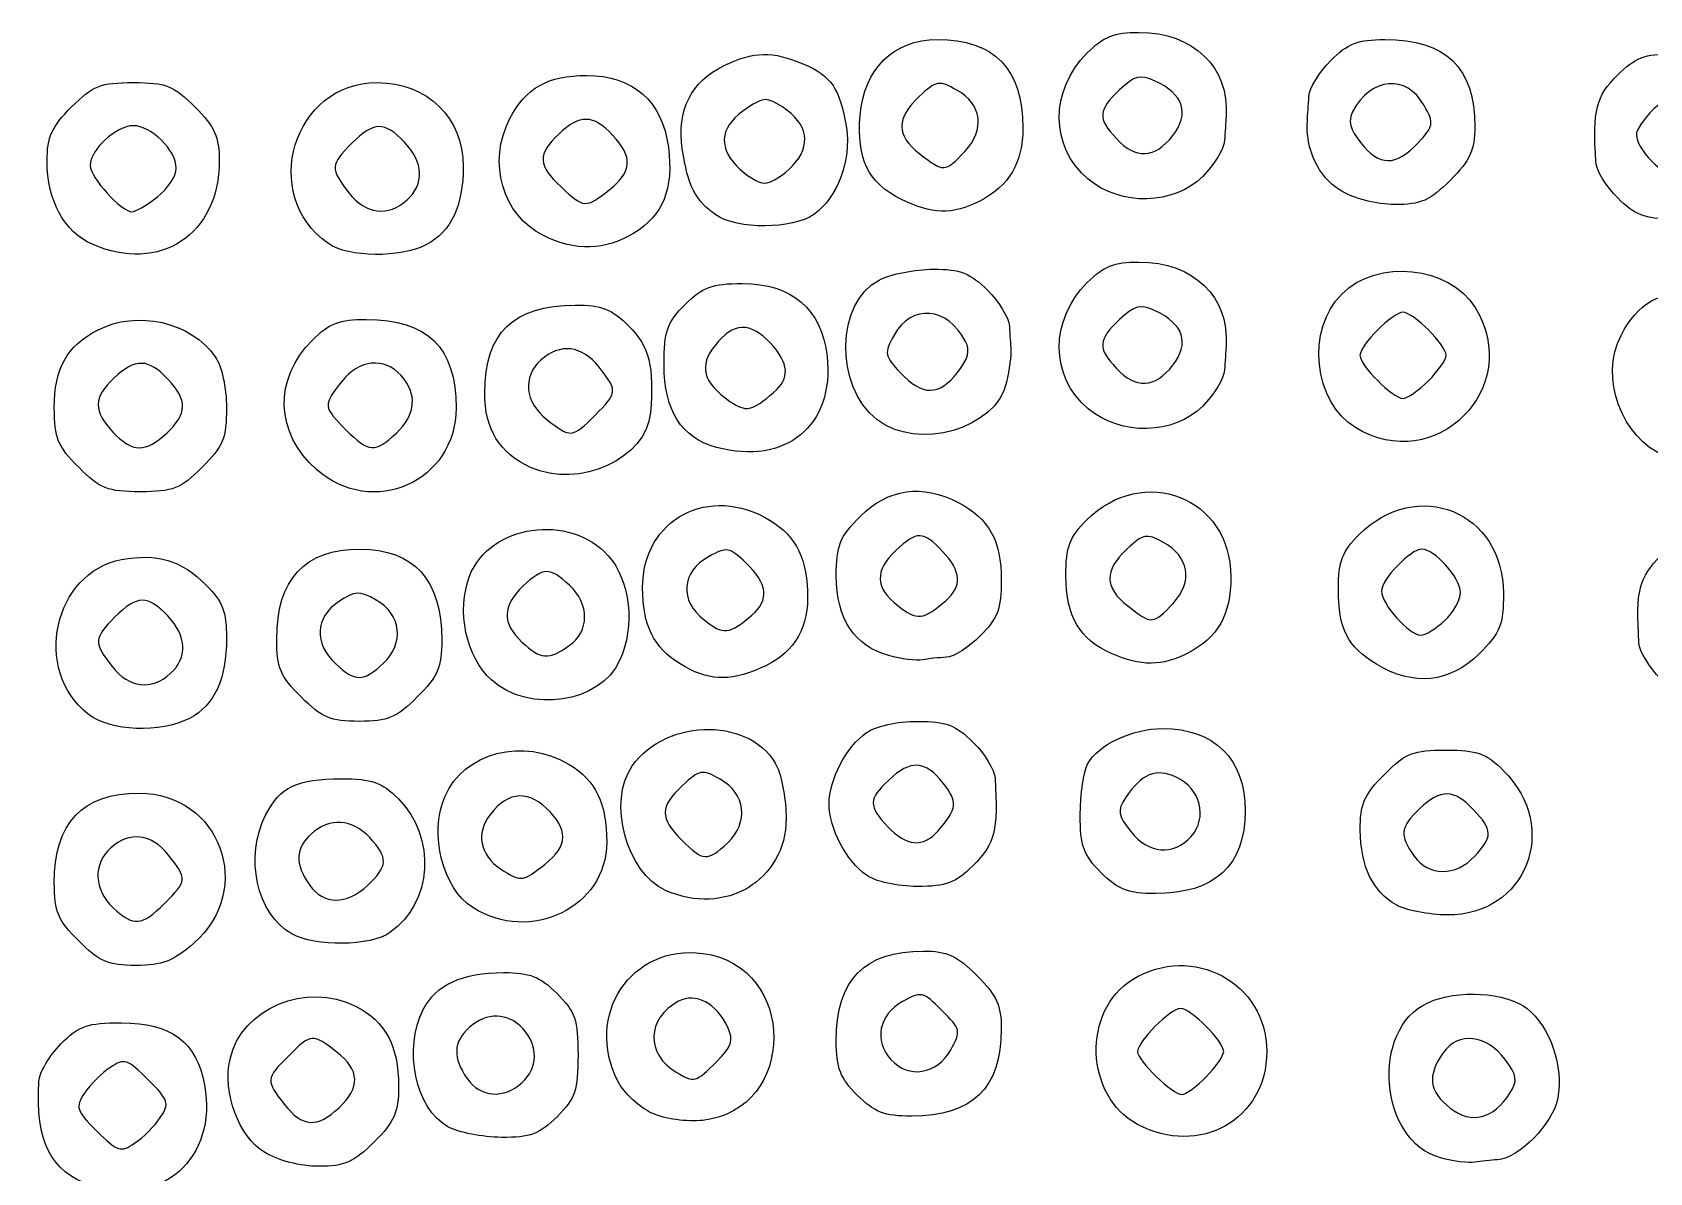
# Model space of a CAD drawing. Extents: x -1 to 2559, y 1 to 1442.
# Drawn here: x 2094.7 to 2395.3, y 226.8 to 438.7 of the extents above; entities that cross this region are included whole.
import ezdxf

# ---------------------------------------------------------------- set-up
doc = ezdxf.new("R2010")
doc.units = 0
doc.layers.get('0').update_dxf_attribs({"linetype": 'CONTINUOUS'})
doc.layers.add('IMAGE', color=7, linetype='CONTINUOUS')

# ---------------------------------------------------------------- blocks, each defined once
blk = doc.blocks.new('wave')
at = {"layer": 'IMAGE', "color": 7}
for points in [[(1403.77, -1190.47), (1403.77, -1190.47)], [(1333.12, -1196.06), (1333.12, -1196.06)], [(1365.11, -1193.41), (1365.11, -1193.41)], [(1388.04, -1198.54), (1388.04, -1198.54)], [(1215.05, -1201.85), (1215.05, -1201.85)], [(1299.05, -1200.52), (1299.05, -1200.52)], [(1353.25, -1202.28), (1353.25, -1202.28)], [(1434.86, -1200.61), (1434.86, -1200.61)], [(1486.46, -1202.05), (1486.46, -1202.05)], [(1261.46, -1202.41), (1261.46, -1202.41)], [(1318.87, -1205.21), (1318.87, -1205.21)], [(1202.98, -1210.66), (1202.98, -1210.66)], [(1246.85, -1210.53), (1246.85, -1210.53)], [(1286.83, -1209.05), (1286.83, -1209.05)], [(1403.77, -1233.14), (1403.77, -1233.14)], [(1329.56, -1238.21), (1329.56, -1238.21)], [(1451.29, -1236.01), (1451.29, -1236.01)], [(1388.04, -1241.2), (1388.04, -1241.2)], [(1296.38, -1242.43), (1296.38, -1242.43)], [(1348.78, -1243.21), (1348.78, -1243.21)], [(1216.81, -1245.72), (1216.81, -1245.72)], [(1259.48, -1245.72), (1259.48, -1245.72)], [(1437.7, -1244.71), (1437.7, -1244.71)], [(1318.98, -1248.39), (1318.98, -1248.39)], [(1200.43, -1252.08), (1200.43, -1252.08)], [(1244.65, -1252.51), (1244.65, -1252.51)], [(1284.4, -1252.1), (1284.4, -1252.1)], [(1361.56, -1276.87), (1361.56, -1276.87)], [(1403.83, -1277.36), (1403.83, -1277.36)], [(1325.56, -1279.54), (1325.56, -1279.54)], [(1454.31, -1280.56), (1454.31, -1280.56)], [(1312.2, -1288.61), (1312.2, -1288.61)], [(1350.98, -1287.06), (1350.98, -1287.06)], [(1441.65, -1288.68), (1441.65, -1288.68)], [(1217.46, -1290.41), (1217.46, -1290.41)], [(1277.12, -1291.57), (1277.12, -1291.57)], [(1241.76, -1294.75), (1241.76, -1294.75)], [(1202.17, -1297.93), (1202.17, -1297.93)], [(1360.15, -1319.62), (1360.15, -1319.62)], [(1407.18, -1320.67), (1407.18, -1320.67)], [(1287.05, -1325.85), (1287.05, -1325.85)], [(1346.85, -1327.87), (1346.85, -1327.87)], [(1390.46, -1327.39), (1390.46, -1327.39)], [(1309.51, -1330.68), (1309.51, -1330.68)], [(1216.38, -1333.1), (1216.38, -1333.1)], [(1273.66, -1333.86), (1273.66, -1333.86)], [(1445.38, -1333.42), (1445.38, -1333.42)], [(1200.43, -1340.08), (1200.43, -1340.08)], [(1240.04, -1338.76), (1240.04, -1338.76)], [(1362.51, -1360.31), (1362.51, -1360.31)], [(1318.97, -1362.51), (1318.97, -1362.51)], [(1282.79, -1366.41), (1282.79, -1366.41)], [(1409.96, -1365.34), (1409.96, -1365.34)], [(1345.13, -1368.72), (1345.13, -1368.72)], [(1466.43, -1368.34), (1466.43, -1368.34)], [(1215.6, -1372.89), (1215.6, -1372.89)], [(1248.81, -1371.05), (1248.81, -1371.05)], [(1269.04, -1374.59), (1269.04, -1374.59)], [(1397.21, -1374.15), (1397.21, -1374.15)], [(1234.96, -1379.34), (1234.96, -1379.34)], [(1453.51, -1380.36), (1453.51, -1380.36)]]:
    blk.add_lwpolyline(points, close=True, dxfattribs=at)
for points in [[(1449.3, -1191.88), (1449.3, -1191.88)], [(1363.77, -1234.47), (1363.77, -1234.47)], [(1291.6, -1285.21), (1291.6, -1285.21)], [(1257.06, -1288.49), (1257.06, -1288.49)], [(1392.4, -1286.7), (1392.4, -1286.7)], [(1321.06, -1321.83), (1321.06, -1321.83)], [(1459.84, -1324.36), (1459.84, -1324.36)], [(1254.14, -1329.72), (1254.14, -1329.72)], [(1306.98, -1372.07), (1306.98, -1372.07)]]:
    blk.add_lwpolyline(points, dxfattribs=at)
for points in [[(1387.86, -1175.11), (1390.9, -1172.07), (1392.88, -1171.28), (1397.46, -1171.29)], [(1397.46, -1171.29), (1407.64, -1171.3), (1414.33, -1177.76), (1413.68, -1186.95)], [(1320.37, -1177.46), (1326.01, -1174.79), (1329.31, -1174.72), (1335.17, -1177.17)], [(1345.67, -1186.7), (1346.39, -1178.03), (1351.9, -1172.62), (1359.98, -1172.62)], [(1359.98, -1172.62), (1370.61, -1172.62), (1375.9, -1178.07), (1375.9, -1189.05)], [(1388.04, -1198.54), (1380.94, -1192.56), (1380.86, -1182.12), (1387.86, -1175.11)], [(1433.13, -1176.51), (1436.31, -1173.33), (1438.15, -1172.62), (1443.19, -1172.62)], [(1443.19, -1172.62), (1454.54, -1172.62), (1459.9, -1177.81), (1459.9, -1188.81)], [(1312.61, -1192.95), (1311.54, -1185.79), (1314.26, -1180.36), (1320.37, -1177.46)], [(1335.17, -1177.17), (1340.29, -1179.31), (1341.95, -1181.79), (1343.1, -1188.99)], [(1429.06, -1183.18), (1429.16, -1181.66), (1430.98, -1178.66), (1433.13, -1176.51)], [(1486.46, -1179.18), (1489.65, -1176), (1491.49, -1175.28), (1496.53, -1175.28)], [(1199.1, -1185.15), (1203.09, -1181.16), (1204.46, -1180.62), (1210.56, -1180.62)], [(1210.56, -1180.62), (1216.67, -1180.62), (1218.04, -1181.16), (1222.03, -1185.15)], [(1246.85, -1210.53), (1233.96, -1201.5), (1240.27, -1180.62), (1255.9, -1180.62)], [(1255.9, -1180.62), (1265.21, -1180.62), (1271.9, -1187.12), (1271.9, -1196.18)], [(1280.56, -1187.3), (1283.49, -1181.62), (1287.66, -1179.28), (1294.84, -1179.28)], [(1294.84, -1179.28), (1303.46, -1179.28), (1308.93, -1184.08), (1310.02, -1192.62)], [(1363.64, -1182.03), (1360.27, -1180.14), (1359.82, -1180.22), (1356.64, -1183.22)], [(1400.47, -1180.33), (1397.69, -1179.07), (1396.71, -1179.31), (1393.88, -1181.96)], [(1403.77, -1190.47), (1406.97, -1186.4), (1405.79, -1182.75), (1400.47, -1180.33)], [(1450.49, -1184.88), (1447.2, -1179), (1440.65, -1179.57), (1437.19, -1186.03)], [(1482.4, -1195.39), (1481.81, -1185.61), (1482.4, -1183.24), (1486.46, -1179.18)], [(1331.22, -1185.15), (1328.38, -1183.29), (1327.77, -1183.31), (1324.71, -1185.31)], [(1356.64, -1183.22), (1352.29, -1187.29), (1352.32, -1190.38), (1356.74, -1193.85)], [(1365.11, -1193.41), (1368.94, -1189.33), (1368.34, -1184.66), (1363.64, -1182.03)], [(1393.88, -1181.96), (1389.85, -1185.75), (1389.76, -1187.25), (1393.28, -1191.03)], [(1428.78, -1187.62), (1428.84, -1186.7), (1428.97, -1184.7), (1429.06, -1183.18)], [(1503.15, -1186.25), (1499.71, -1181.33), (1493.89, -1182.77), (1490.12, -1189.46)], [(1194.56, -1195.22), (1194.56, -1190.7), (1195.4, -1188.85), (1199.1, -1185.15)], [(1222.03, -1185.15), (1225.73, -1188.85), (1226.56, -1190.7), (1226.56, -1195.22)], [(1286.83, -1209.05), (1279.17, -1205.28), (1276.34, -1195.46), (1280.56, -1187.3)], [(1299.66, -1190.37), (1296.05, -1186.52), (1293.59, -1186.48), (1289.65, -1190.18)], [(1324.71, -1185.31), (1319.77, -1188.55), (1319.07, -1192.23), (1322.67, -1196.06)], [(1333.12, -1196.06), (1336.69, -1192.27), (1336, -1188.28), (1331.22, -1185.15)], [(1353.25, -1202.28), (1347.11, -1199.2), (1344.99, -1194.84), (1345.67, -1186.7)], [(1413.68, -1186.95), (1413.62, -1187.87), (1413.49, -1189.86), (1413.4, -1191.39)], [(1437.19, -1186.03), (1436.3, -1187.69), (1436.72, -1189.3), (1438.69, -1191.81)], [(1449.3, -1191.88), (1452.29, -1188.69), (1452.37, -1188.24), (1450.49, -1184.88)], [(1210.56, -1188.62), (1207.4, -1188.62), (1202.56, -1193.09), (1202.56, -1196.01)], [(1218.56, -1196.52), (1218.56, -1193.17), (1213.96, -1188.62), (1210.56, -1188.62)], [(1261, -1191.7), (1257.31, -1187.78), (1255.24, -1187.81), (1251.17, -1191.89)], [(1289.65, -1190.18), (1285.66, -1193.92), (1285.76, -1196), (1290.09, -1200.01)], [(1343.1, -1188.99), (1344.06, -1195.07), (1341.45, -1202.04), (1337.07, -1205.11)], [(1375.9, -1189.05), (1375.9, -1195.53), (1373.39, -1199.78), (1367.88, -1202.62)], [(1434.86, -1200.61), (1430.81, -1198.14), (1428.4, -1192.98), (1428.78, -1187.62)], [(1459.9, -1188.81), (1459.9, -1193.18), (1459.03, -1195.08), (1455.36, -1198.75)], [(1490.12, -1189.46), (1488.85, -1191.7), (1494.33, -1197.95), (1497.55, -1197.95)], [(1251.17, -1191.89), (1247.19, -1195.87), (1247.15, -1196.64), (1250.66, -1201.1)], [(1261.46, -1202.41), (1264.71, -1199.47), (1264.54, -1195.47), (1261, -1191.7)], [(1299.05, -1200.52), (1303.32, -1197.16), (1303.49, -1194.44), (1299.66, -1190.37)], [(1310.02, -1192.62), (1311.02, -1200.36), (1309.04, -1205.29), (1303.6, -1208.61)], [(1318.87, -1205.21), (1315.03, -1202.53), (1313.63, -1199.78), (1312.61, -1192.95)], [(1393.28, -1191.03), (1396.89, -1194.9), (1400.43, -1194.72), (1403.77, -1190.47)], [(1413.4, -1191.39), (1413.3, -1192.91), (1411.48, -1195.91), (1409.33, -1198.05)], [(1438.69, -1191.81), (1442.14, -1196.19), (1445.23, -1196.21), (1449.3, -1191.88)], [(1202.98, -1210.66), (1197.76, -1208.39), (1194.56, -1202.53), (1194.56, -1195.22)], [(1202.56, -1196.01), (1202.56, -1198.23), (1208.32, -1204.62), (1210.32, -1204.62)], [(1226.56, -1195.22), (1226.56, -1208.86), (1215.5, -1216.11), (1202.98, -1210.66)], [(1271.9, -1196.18), (1271.9, -1203.51), (1269.61, -1208.35), (1265.04, -1210.72)], [(1322.67, -1196.06), (1324.33, -1197.83), (1326.69, -1199.28), (1327.9, -1199.28)], [(1327.9, -1199.28), (1329.11, -1199.28), (1331.46, -1197.83), (1333.12, -1196.06)], [(1356.74, -1193.85), (1361.15, -1197.32), (1361.45, -1197.31), (1365.11, -1193.41)], [(1486.46, -1202.05), (1484.32, -1199.91), (1482.49, -1196.91), (1482.4, -1195.39)], [(1215.05, -1201.85), (1216.98, -1200.33), (1218.56, -1197.93), (1218.56, -1196.52)], [(1409.33, -1198.05), (1403.98, -1203.4), (1394.1, -1203.63), (1388.04, -1198.54)], [(1455.36, -1198.75), (1451.59, -1202.52), (1449.85, -1203.28), (1445.03, -1203.28)], [(1210.32, -1204.62), (1210.99, -1204.62), (1213.12, -1203.37), (1215.05, -1201.85)], [(1250.66, -1201.1), (1253.82, -1205.12), (1257.92, -1205.61), (1261.46, -1202.41)], [(1290.09, -1200.01), (1294.37, -1203.98), (1294.63, -1203.99), (1299.05, -1200.52)], [(1367.88, -1202.62), (1362.85, -1205.23), (1358.94, -1205.14), (1353.25, -1202.28)], [(1445.03, -1203.28), (1441.59, -1203.28), (1437.45, -1202.19), (1434.86, -1200.61)], [(1496.53, -1205.95), (1491.49, -1205.95), (1489.65, -1205.24), (1486.46, -1202.05)], [(1337.07, -1205.11), (1333.12, -1207.88), (1322.76, -1207.94), (1318.87, -1205.21)], [(1265.04, -1210.72), (1260.17, -1213.23), (1250.56, -1213.13), (1246.85, -1210.53)], [(1303.6, -1208.61), (1298.33, -1211.82), (1292.75, -1211.97), (1286.83, -1209.05)], [(1387.86, -1217.78), (1390.9, -1214.74), (1392.88, -1213.95), (1397.46, -1213.95)], [(1397.46, -1213.95), (1407.64, -1213.96), (1414.33, -1220.42), (1413.68, -1229.62)], [(1435.17, -1219.89), (1441.8, -1213.26), (1455.24, -1214.63), (1459.99, -1222.42)], [(1348.78, -1243.21), (1340.84, -1236.97), (1341.11, -1221.48), (1349.21, -1217.29)], [(1349.21, -1217.29), (1351.35, -1216.19), (1355.87, -1215.28), (1359.27, -1215.28)], [(1359.27, -1215.28), (1364.31, -1215.28), (1366.15, -1216), (1369.33, -1219.18)], [(1313.13, -1221.85), (1316.41, -1218.57), (1318.09, -1217.95), (1323.77, -1217.95)], [(1323.77, -1217.95), (1332.98, -1217.95), (1338.52, -1222.7), (1339.51, -1231.44)], [(1369.33, -1219.18), (1371.48, -1221.32), (1373.3, -1224.32), (1373.4, -1225.85)], [(1388.04, -1241.2), (1380.94, -1235.22), (1380.86, -1224.78), (1387.86, -1217.78)], [(1437.7, -1244.71), (1429.91, -1239.96), (1428.54, -1226.52), (1435.17, -1219.89)], [(1487.08, -1227.58), (1490.18, -1221.58), (1494.22, -1219.28), (1501.66, -1219.28)], [(1203.91, -1226.61), (1211.29, -1222.79), (1221.24, -1225.05), (1225.82, -1231.57)], [(1275.9, -1238.25), (1275.9, -1227.09), (1281.2, -1221.95), (1292.73, -1221.95)], [(1292.73, -1221.95), (1297.63, -1221.95), (1299.51, -1222.69), (1302.67, -1225.85)], [(1309.23, -1233), (1309.23, -1226.76), (1309.77, -1225.2), (1313.13, -1221.85)], [(1365.27, -1228.7), (1361.81, -1222.23), (1355.26, -1221.67), (1351.97, -1227.54)], [(1400.47, -1223), (1397.69, -1221.73), (1396.71, -1221.98), (1393.88, -1224.63)], [(1403.77, -1233.14), (1406.97, -1229.07), (1405.79, -1225.42), (1400.47, -1223)], [(1459.99, -1222.42), (1469.07, -1237.3), (1452.58, -1253.79), (1437.7, -1244.71)], [(1446.56, -1223.28), (1444.68, -1223.28), (1438.56, -1229.39), (1438.56, -1231.28)], [(1454.56, -1231.28), (1454.56, -1229.39), (1448.45, -1223.28), (1446.56, -1223.28)], [(1243.86, -1228.45), (1246.98, -1225.33), (1248.84, -1224.62), (1253.86, -1224.62)], [(1253.86, -1224.62), (1265.3, -1224.62), (1270.56, -1229.8), (1270.56, -1241.05)], [(1302.67, -1225.85), (1306.47, -1229.65), (1307.42, -1233.45), (1306.69, -1241.95)], [(1329, -1229.04), (1325.22, -1225.01), (1322.07, -1225.13), (1318.69, -1229.43)], [(1373.4, -1225.85), (1373.49, -1227.37), (1373.62, -1229.37), (1373.68, -1230.28)], [(1393.88, -1224.63), (1389.85, -1228.41), (1389.76, -1229.91), (1393.28, -1233.7)], [(1195.9, -1241.05), (1195.9, -1233.7), (1198.19, -1229.57), (1203.91, -1226.61)], [(1244.65, -1252.51), (1236.93, -1245.74), (1236.6, -1235.7), (1243.86, -1228.45)], [(1297.13, -1233.46), (1293.97, -1229.45), (1289.88, -1228.95), (1286.33, -1232.16)], [(1329.56, -1238.21), (1332.68, -1235.53), (1332.5, -1232.77), (1329, -1229.04)], [(1351.97, -1227.54), (1350.09, -1230.91), (1350.17, -1231.35), (1353.16, -1234.54)], [(1363.77, -1234.47), (1365.74, -1231.97), (1366.16, -1230.36), (1365.27, -1228.7)], [(1495.23, -1250.01), (1487.16, -1246.67), (1483.05, -1235.37), (1487.08, -1227.58)], [(1217, -1235.7), (1213.38, -1231.85), (1210.93, -1231.81), (1206.98, -1235.51)], [(1225.82, -1231.57), (1227.01, -1233.28), (1227.9, -1237.31), (1227.9, -1241.05)], [(1260.36, -1235.05), (1257.21, -1231.58), (1252.55, -1232.03), (1249.33, -1236.13)], [(1286.33, -1232.16), (1282.86, -1235.3), (1283.31, -1239.96), (1287.41, -1243.19)], [(1318.69, -1229.43), (1315.63, -1233.31), (1316.43, -1236.3), (1321.46, -1239.83)], [(1339.51, -1231.44), (1340.96, -1244.29), (1331.82, -1251.84), (1318.98, -1248.39)], [(1373.68, -1230.28), (1373.75, -1231.2), (1373.39, -1233.9), (1372.88, -1236.28)], [(1413.68, -1229.62), (1413.62, -1230.53), (1413.49, -1232.53), (1413.4, -1234.05)], [(1438.56, -1231.28), (1438.56, -1233.17), (1444.68, -1239.28), (1446.56, -1239.28)], [(1451.29, -1236.01), (1453.09, -1234.21), (1454.56, -1232.08), (1454.56, -1231.28)], [(1259.48, -1245.72), (1263.11, -1242.3), (1263.43, -1238.45), (1260.36, -1235.05)], [(1296.38, -1242.43), (1300.61, -1238.2), (1300.64, -1237.92), (1297.13, -1233.46)], [(1318.98, -1248.39), (1312.43, -1246.63), (1309.23, -1241.58), (1309.23, -1233)], [(1353.16, -1234.54), (1357.23, -1238.88), (1360.32, -1238.86), (1363.77, -1234.47)], [(1393.28, -1233.7), (1396.89, -1237.57), (1400.43, -1237.38), (1403.77, -1233.14)], [(1413.4, -1234.05), (1413.3, -1235.57), (1411.48, -1238.57), (1409.33, -1240.72)], [(1206.98, -1235.51), (1203.14, -1239.13), (1203.09, -1241.59), (1206.8, -1245.53)], [(1216.81, -1245.72), (1220.66, -1242.1), (1220.7, -1239.65), (1217, -1235.7)], [(1249.33, -1236.13), (1245.82, -1240.58), (1245.85, -1240.87), (1250.08, -1245.1)], [(1284.4, -1252.1), (1278.63, -1249.5), (1275.9, -1245.04), (1275.9, -1238.25)], [(1321.46, -1239.83), (1324.41, -1241.89), (1325.53, -1241.67), (1329.56, -1238.21)], [(1372.88, -1236.28), (1371.05, -1244.94), (1356.34, -1249.16), (1348.78, -1243.21)], [(1446.56, -1239.28), (1447.36, -1239.28), (1449.49, -1237.81), (1451.29, -1236.01)], [(1200.43, -1252.08), (1196.51, -1248.17), (1195.9, -1246.66), (1195.9, -1241.05)], [(1227.9, -1241.05), (1227.9, -1246.66), (1227.28, -1248.17), (1223.36, -1252.08)], [(1270.56, -1241.05), (1270.56, -1254.77), (1255.04, -1261.64), (1244.65, -1252.51)], [(1409.33, -1240.72), (1403.98, -1246.07), (1394.1, -1246.29), (1388.04, -1241.2)], [(1306.69, -1241.95), (1305.97, -1250.46), (1293.42, -1256.18), (1284.4, -1252.1)], [(1287.41, -1243.19), (1291.86, -1246.69), (1292.15, -1246.67), (1296.38, -1242.43)], [(1206.8, -1245.53), (1210.41, -1249.38), (1212.87, -1249.42), (1216.81, -1245.72)], [(1250.08, -1245.1), (1254.34, -1249.37), (1255.51, -1249.44), (1259.48, -1245.72)], [(1211.9, -1256.62), (1205.79, -1256.62), (1204.42, -1256.08), (1200.43, -1252.08)], [(1223.36, -1252.08), (1219.37, -1256.08), (1218, -1256.62), (1211.9, -1256.62)], [(1387.73, -1261.91), (1398.32, -1251.32), (1414.56, -1257.68), (1414.56, -1272.42)], [(1305.23, -1274.46), (1305.23, -1261.65), (1317.67, -1255.09), (1328.93, -1261.95)], [(1345.76, -1261.15), (1350.9, -1256.02), (1357.17, -1255.14), (1363.88, -1258.61)], [(1438.39, -1264.58), (1449.17, -1253.8), (1465.23, -1260.35), (1465.23, -1275.52)], [(1363.88, -1258.61), (1369.59, -1261.56), (1371.9, -1265.7), (1371.9, -1273.02)], [(1273.08, -1272.28), (1276.79, -1262.69), (1291.7, -1260.5), (1298.85, -1268.51)], [(1328.93, -1261.95), (1333.86, -1264.96), (1335.9, -1269.18), (1335.9, -1276.41)], [(1341.23, -1272.3), (1341.23, -1266.55), (1341.83, -1265.09), (1345.76, -1261.15)], [(1383.9, -1272.22), (1383.9, -1266.87), (1384.56, -1265.08), (1387.73, -1261.91)], [(1361, -1267.7), (1357.41, -1263.88), (1356.21, -1263.86), (1352.32, -1267.51)], [(1401.93, -1265.97), (1398.88, -1264.34), (1398.23, -1264.46), (1395.23, -1267.29)], [(1434.56, -1274.6), (1434.56, -1269.56), (1435.28, -1267.7), (1438.39, -1264.58)], [(1208.41, -1269.22), (1214.95, -1268), (1219.52, -1269.37), (1224.07, -1273.91)], [(1237.23, -1284.02), (1237.23, -1272.91), (1242.43, -1267.28), (1252.69, -1267.28)], [(1252.69, -1267.28), (1262.74, -1267.28), (1267.9, -1273), (1267.9, -1284.15)], [(1324.49, -1269.88), (1321.3, -1266.89), (1320.86, -1266.81), (1317.49, -1268.69)], [(1352.32, -1267.51), (1348.29, -1271.3), (1348.41, -1274.45), (1352.72, -1277.83)], [(1361.56, -1276.87), (1364.68, -1274.2), (1364.5, -1271.43), (1361, -1267.7)], [(1395.23, -1267.29), (1390.96, -1271.3), (1391.01, -1274.39), (1395.41, -1277.85)], [(1403.83, -1277.36), (1407.6, -1273.35), (1406.8, -1268.57), (1401.93, -1265.97)], [(1450.06, -1267.28), (1447.94, -1267.28), (1442.56, -1272.89), (1442.56, -1275.1)], [(1457.23, -1275.28), (1457.23, -1272.64), (1452.43, -1267.28), (1450.06, -1267.28)], [(1202.17, -1297.93), (1191.81, -1289.78), (1195.76, -1271.6), (1208.41, -1269.22)], [(1291.64, -1274), (1287.96, -1270.57), (1286.8, -1270.59), (1282.98, -1274.18)], [(1298.85, -1268.51), (1302.98, -1273.13), (1303.9, -1281.56), (1300.97, -1287.99)], [(1317.49, -1268.69), (1312.43, -1271.52), (1312.05, -1276.83), (1316.65, -1280.44)], [(1325.56, -1279.54), (1328.82, -1276.74), (1328.47, -1273.62), (1324.49, -1269.88)], [(1490.4, -1284.72), (1489.81, -1274.94), (1490.4, -1272.57), (1494.46, -1268.51)], [(1224.07, -1273.91), (1227.16, -1277), (1227.9, -1278.91), (1227.9, -1283.78)], [(1277.12, -1291.57), (1272.42, -1287.38), (1270.61, -1278.69), (1273.08, -1272.28)], [(1282.98, -1274.18), (1279.12, -1277.81), (1279.06, -1281.07), (1282.81, -1284.56)], [(1291.6, -1285.21), (1295.39, -1282.55), (1295.41, -1277.51), (1291.64, -1274)], [(1312.2, -1288.61), (1307.32, -1285.64), (1305.23, -1281.39), (1305.23, -1274.46)], [(1350.98, -1287.06), (1344.63, -1285.35), (1341.23, -1280.21), (1341.23, -1272.3)], [(1371.9, -1273.02), (1371.9, -1278.39), (1371.24, -1280.15), (1368, -1283.39)], [(1392.4, -1286.7), (1386.45, -1284.11), (1383.9, -1279.77), (1383.9, -1272.22)], [(1414.56, -1272.42), (1414.56, -1279.52), (1412.2, -1283.7), (1406.55, -1286.62)], [(1217, -1279.7), (1213.31, -1275.78), (1211.24, -1275.81), (1207.17, -1279.89)], [(1248.72, -1277.06), (1244.39, -1279.89), (1244.15, -1284.84), (1248.15, -1288.56)], [(1255.72, -1276.74), (1252.57, -1274.98), (1251.84, -1275.01), (1248.72, -1277.06)], [(1257.06, -1288.49), (1261.02, -1284.8), (1260.4, -1279.35), (1255.72, -1276.74)], [(1335.9, -1276.41), (1335.9, -1282.56), (1332.89, -1287), (1327.1, -1289.42)], [(1352.72, -1277.83), (1356.25, -1280.61), (1357.35, -1280.49), (1361.56, -1276.87)], [(1395.41, -1277.85), (1399.83, -1281.33), (1400.11, -1281.31), (1403.83, -1277.36)], [(1441.65, -1288.68), (1436.14, -1285.32), (1434.56, -1282.19), (1434.56, -1274.6)], [(1442.56, -1275.1), (1442.56, -1277.5), (1447.73, -1283.28), (1449.88, -1283.28)], [(1454.31, -1280.56), (1455.92, -1279.07), (1457.23, -1276.69), (1457.23, -1275.28)], [(1465.23, -1275.52), (1465.23, -1281.36), (1464.65, -1282.8), (1460.7, -1286.75)], [(1207.17, -1279.89), (1203.19, -1283.87), (1203.15, -1284.64), (1206.66, -1289.1)], [(1217.46, -1290.41), (1220.71, -1287.47), (1220.54, -1283.47), (1217, -1279.7)], [(1316.65, -1280.44), (1320.25, -1283.28), (1321.34, -1283.17), (1325.56, -1279.54)], [(1368, -1283.39), (1365.86, -1285.53), (1363.01, -1287.33), (1361.67, -1287.38)], [(1449.88, -1283.28), (1450.71, -1283.28), (1452.71, -1282.06), (1454.31, -1280.56)], [(1227.9, -1283.78), (1227.9, -1291.49), (1225.68, -1296.31), (1221.04, -1298.72)], [(1241.76, -1294.75), (1237.91, -1290.89), (1237.23, -1289.29), (1237.23, -1284.02)], [(1267.9, -1284.15), (1267.9, -1289.27), (1267.19, -1290.92), (1263.36, -1294.75)], [(1282.81, -1284.56), (1286.32, -1287.83), (1287.71, -1287.93), (1291.6, -1285.21)], [(1494.46, -1291.39), (1492.32, -1289.24), (1490.49, -1286.24), (1490.4, -1284.72)], [(1206.66, -1289.1), (1209.82, -1293.12), (1213.92, -1293.61), (1217.46, -1290.41)], [(1248.15, -1288.56), (1251.82, -1291.99), (1253.32, -1291.97), (1257.06, -1288.49)], [(1300.97, -1287.99), (1297.36, -1295.9), (1284.18, -1297.88), (1277.12, -1291.57)], [(1327.1, -1289.42), (1321.04, -1291.96), (1317.35, -1291.75), (1312.2, -1288.61)], [(1357.23, -1287.84), (1356.13, -1288.04), (1353.32, -1287.69), (1350.98, -1287.06)], [(1361.67, -1287.38), (1360.33, -1287.44), (1358.33, -1287.65), (1357.23, -1287.84)], [(1406.55, -1286.62), (1401.84, -1289.06), (1397.87, -1289.08), (1392.4, -1286.7)], [(1460.7, -1286.75), (1455.31, -1292.13), (1448.45, -1292.83), (1441.65, -1288.68)], [(1252.56, -1299.28), (1247.21, -1299.28), (1245.63, -1298.62), (1241.76, -1294.75)], [(1263.36, -1294.75), (1259.49, -1298.62), (1257.91, -1299.28), (1252.56, -1299.28)], [(1221.04, -1298.72), (1215.59, -1301.53), (1206.26, -1301.14), (1202.17, -1297.93)], [(1303.31, -1307.57), (1309.77, -1298.35), (1326.04, -1298.56), (1330.3, -1307.91)], [(1339.9, -1314.62), (1339.9, -1310.1), (1343.11, -1303.99), (1346.85, -1301.36)], [(1346.85, -1301.36), (1348.55, -1300.17), (1352.59, -1299.28), (1356.3, -1299.28)], [(1356.3, -1299.28), (1361.67, -1299.28), (1363.43, -1299.94), (1366.67, -1303.18)], [(1387.94, -1307.21), (1389.86, -1303.62), (1396.22, -1300.62), (1401.9, -1300.62)], [(1401.9, -1300.62), (1411.53, -1300.62), (1417.23, -1306.31), (1417.23, -1315.95)], [(1268.46, -1313.32), (1271.92, -1305.05), (1283.13, -1302.13), (1291.6, -1307.29)], [(1366.67, -1303.18), (1368.81, -1305.32), (1370.64, -1308.32), (1370.73, -1309.85)], [(1291.6, -1307.29), (1296.53, -1310.3), (1298.56, -1314.51), (1298.56, -1321.74)], [(1361.11, -1310.77), (1357.77, -1306.52), (1355.05, -1306.36), (1350.98, -1310.18)], [(1386.56, -1316.63), (1386.56, -1312.86), (1387.18, -1308.62), (1387.94, -1307.21)], [(1443.1, -1309.15), (1447.08, -1305.16), (1448.46, -1304.62), (1454.53, -1304.62)], [(1454.53, -1304.62), (1460.36, -1304.62), (1462.03, -1305.21), (1465.26, -1308.45)], [(1235.24, -1316.59), (1237.92, -1311.42), (1241.01, -1309.95), (1249.24, -1309.95)], [(1249.24, -1309.95), (1254.98, -1309.95), (1256.71, -1310.56), (1259.84, -1313.68)], [(1309.51, -1330.68), (1302.19, -1327.38), (1298.66, -1314.21), (1303.31, -1307.57)], [(1319.64, -1310.02), (1316.27, -1308.14), (1315.82, -1308.22), (1312.64, -1311.22)], [(1321.06, -1321.83), (1325.05, -1318.1), (1324.4, -1312.69), (1319.64, -1310.02)], [(1330.3, -1307.91), (1331.18, -1309.83), (1331.9, -1314.07), (1331.9, -1317.32)], [(1350.98, -1310.18), (1347.16, -1313.77), (1347.14, -1314.97), (1350.8, -1318.86)], [(1370.73, -1309.85), (1371.32, -1319.62), (1370.73, -1321.99), (1366.67, -1326.05)], [(1404.42, -1309.64), (1400.63, -1307.91), (1397.96, -1309), (1394.99, -1313.48)], [(1407.18, -1320.67), (1410.31, -1317.22), (1408.93, -1311.69), (1404.42, -1309.64)], [(1438.61, -1319.48), (1438.57, -1314.63), (1439.3, -1312.94), (1443.1, -1309.15)], [(1465.26, -1308.45), (1475.86, -1319.04), (1469.48, -1335.35), (1454.79, -1335.24)], [(1195.9, -1329.35), (1195.9, -1318.14), (1201.1, -1312.61), (1211.63, -1312.62)], [(1211.63, -1312.62), (1226.75, -1312.64), (1233.26, -1330.46), (1221.81, -1340.51)], [(1273.66, -1333.86), (1268.07, -1330.28), (1265.55, -1320.29), (1268.46, -1313.32)], [(1287.34, -1315.39), (1283.55, -1311.82), (1279.56, -1312.52), (1276.43, -1317.29)], [(1312.64, -1311.22), (1308.39, -1315.21), (1308.36, -1317.2), (1312.5, -1321.34)], [(1360.15, -1319.62), (1363.77, -1315.4), (1363.89, -1314.3), (1361.11, -1310.77)], [(1394.99, -1313.48), (1393.41, -1315.85), (1393.54, -1316.65), (1395.97, -1319.74)], [(1459.66, -1315.7), (1456.05, -1311.85), (1453.59, -1311.81), (1449.65, -1315.51)], [(1259.84, -1313.68), (1266.95, -1320.8), (1266.18, -1333), (1258.27, -1338.53)], [(1287.05, -1325.85), (1291.42, -1322.42), (1291.51, -1319.3), (1287.34, -1315.39)], [(1346.85, -1327.87), (1343.11, -1325.25), (1339.9, -1319.13), (1339.9, -1314.62)], [(1417.23, -1315.95), (1417.23, -1326.06), (1411.55, -1331.28), (1400.53, -1331.28)], [(1449.65, -1315.51), (1446.01, -1318.93), (1445.85, -1320.34), (1448.64, -1324.32)], [(1459.84, -1324.36), (1463.28, -1320.68), (1463.25, -1319.52), (1459.66, -1315.7)], [(1240.04, -1338.76), (1233.5, -1335.13), (1231.18, -1324.44), (1235.24, -1316.59)], [(1254.51, -1320.87), (1251.28, -1317.39), (1247.03, -1317.12), (1243.67, -1320.16)], [(1276.43, -1317.29), (1274.14, -1320.8), (1275.39, -1324.74), (1279.58, -1327.18)], [(1331.9, -1317.32), (1331.9, -1328.84), (1320.51, -1335.63), (1309.51, -1330.68)], [(1350.8, -1318.86), (1354.25, -1322.54), (1357.42, -1322.8), (1360.15, -1319.62)], [(1390.46, -1327.39), (1387.16, -1324.09), (1386.56, -1322.43), (1386.56, -1316.63)], [(1445.38, -1333.42), (1440.94, -1330.96), (1438.67, -1326.28), (1438.61, -1319.48)], [(1217.13, -1324.13), (1213.97, -1320.11), (1209.88, -1319.62), (1206.33, -1322.82)], [(1243.67, -1320.16), (1240.68, -1322.86), (1240.57, -1325.75), (1243.31, -1329.65)], [(1254.14, -1329.72), (1257.93, -1326.16), (1258, -1324.61), (1254.51, -1320.87)], [(1298.56, -1321.74), (1298.56, -1333.8), (1284.36, -1340.71), (1273.66, -1333.86)], [(1312.5, -1321.34), (1316.49, -1325.33), (1317.25, -1325.37), (1321.06, -1321.83)], [(1395.97, -1319.74), (1399.27, -1323.94), (1403.88, -1324.32), (1407.18, -1320.67)], [(1206.33, -1322.82), (1203.05, -1325.79), (1203.26, -1330.58), (1206.81, -1333.9)], [(1216.38, -1333.1), (1220.61, -1328.87), (1220.64, -1328.58), (1217.13, -1324.13)], [(1448.64, -1324.32), (1451.29, -1328.11), (1456.34, -1328.13), (1459.84, -1324.36)], [(1279.58, -1327.18), (1282.76, -1329.04), (1283.06, -1328.99), (1287.05, -1325.85)], [(1356.3, -1329.95), (1352.59, -1329.95), (1348.55, -1329.06), (1346.85, -1327.87)], [(1366.67, -1326.05), (1363.43, -1329.29), (1361.67, -1329.95), (1356.3, -1329.95)], [(1400.53, -1331.28), (1395.49, -1331.28), (1393.65, -1330.57), (1390.46, -1327.39)], [(1200.43, -1340.08), (1196.57, -1336.23), (1195.9, -1334.62), (1195.9, -1329.35)], [(1243.31, -1329.65), (1245.94, -1333.41), (1250.19, -1333.44), (1254.14, -1329.72)], [(1206.81, -1333.9), (1210.63, -1337.46), (1212.15, -1337.33), (1216.38, -1333.1)], [(1454.79, -1335.24), (1451.37, -1335.21), (1447.13, -1334.39), (1445.38, -1333.42)], [(1211.05, -1344.62), (1205.91, -1344.62), (1204.26, -1343.91), (1200.43, -1340.08)], [(1221.81, -1340.51), (1218.05, -1343.81), (1215.95, -1344.62), (1211.05, -1344.62)], [(1258.27, -1338.53), (1254.66, -1341.06), (1244.43, -1341.19), (1240.04, -1338.76)], [(1396.3, -1347.22), (1407.44, -1340.43), (1421.23, -1347.84), (1421.23, -1360.62)], [(1300.65, -1366.12), (1294.32, -1353.87), (1303.15, -1340.6), (1316.45, -1342.39)], [(1316.45, -1342.39), (1334.01, -1344.74), (1334, -1371.43), (1316.43, -1373.4)], [(1341.23, -1358.65), (1341.23, -1347.3), (1346.42, -1341.95), (1357.43, -1341.95)], [(1357.43, -1341.95), (1361.79, -1341.95), (1363.7, -1342.82), (1367.36, -1346.48)], [(1264.46, -1352.81), (1266.86, -1348.17), (1271.69, -1345.95), (1279.4, -1345.95)], [(1279.4, -1345.95), (1284.29, -1345.95), (1286.17, -1346.69), (1289.33, -1349.85)], [(1367.36, -1346.48), (1371.03, -1350.15), (1371.9, -1352.05), (1371.9, -1356.42)], [(1228.55, -1362.02), (1230.61, -1352.64), (1242.79, -1347.52), (1251.88, -1352.21)], [(1321.06, -1356.11), (1319.05, -1351.69), (1315.06, -1349.59), (1311.9, -1351.28)], [(1360.87, -1352.98), (1357.36, -1349.47), (1357.01, -1349.39), (1353.54, -1351.33)], [(1397.21, -1374.15), (1387.43, -1368.94), (1386.89, -1352.96), (1396.3, -1347.22)], [(1451.19, -1351.54), (1456.71, -1349.03), (1465.71, -1349.56), (1469.62, -1352.64)], [(1251.88, -1352.21), (1257.54, -1355.14), (1259.85, -1359.43), (1259.88, -1367.08)], [(1289.33, -1349.85), (1292.72, -1353.24), (1293.23, -1354.73), (1293.23, -1361.28)], [(1311.9, -1351.28), (1305.95, -1354.46), (1305.79, -1361.15), (1311.58, -1364.52)], [(1353.54, -1351.33), (1349.12, -1353.8), (1348.17, -1358.57), (1351.39, -1362.12)], [(1405.23, -1352.62), (1403.34, -1352.62), (1397.23, -1358.73), (1397.23, -1360.62)], [(1413.23, -1360.62), (1413.23, -1358.73), (1407.12, -1352.62), (1405.23, -1352.62)], [(1453.51, -1380.36), (1442.1, -1377.29), (1440.42, -1356.45), (1451.19, -1351.54)], [(1197.13, -1359.18), (1200.49, -1355.81), (1202.03, -1355.28), (1208.39, -1355.28)], [(1208.39, -1355.28), (1217.64, -1355.28), (1222.35, -1358.8), (1223.81, -1366.82)], [(1269.04, -1374.59), (1263.06, -1371.35), (1260.7, -1360.09), (1264.46, -1352.81)], [(1283.02, -1356.39), (1280.28, -1353.36), (1276.2, -1353.26), (1273, -1356.16)], [(1362.51, -1360.31), (1364.45, -1356.84), (1364.37, -1356.49), (1360.87, -1352.98)], [(1469.62, -1352.64), (1473.89, -1356), (1476.42, -1363.39), (1475.32, -1369.29)], [(1248.38, -1360.71), (1243.93, -1357.21), (1243.64, -1357.23), (1239.41, -1361.46)], [(1273, -1356.16), (1270.02, -1358.86), (1269.91, -1361.75), (1272.64, -1365.65)], [(1282.79, -1366.41), (1285.82, -1363.66), (1285.92, -1359.59), (1283.02, -1356.39)], [(1318.97, -1362.51), (1321.81, -1359.67), (1322.17, -1358.55), (1321.06, -1356.11)], [(1371.9, -1356.42), (1371.9, -1367.43), (1366.54, -1372.62), (1355.19, -1372.62)], [(1465.56, -1362.1), (1462.1, -1357.45), (1456.81, -1356.87), (1454.03, -1360.84)], [(1193.04, -1366.18), (1193.15, -1364.47), (1194.98, -1361.32), (1197.13, -1359.18)], [(1239.41, -1361.46), (1235.18, -1365.7), (1235.16, -1365.98), (1238.66, -1370.44)], [(1248.81, -1371.05), (1252.84, -1367.26), (1252.71, -1364.12), (1248.38, -1360.71)], [(1293.23, -1361.28), (1293.23, -1367.84), (1292.72, -1369.33), (1289.33, -1372.72)], [(1345.13, -1368.72), (1341.94, -1365.53), (1341.23, -1363.69), (1341.23, -1358.65)], [(1351.39, -1362.12), (1354.66, -1365.74), (1359.96, -1364.87), (1362.51, -1360.31)], [(1421.23, -1360.62), (1421.23, -1373.25), (1408.75, -1380.28), (1397.21, -1374.15)], [(1397.23, -1360.62), (1397.23, -1362.32), (1403.73, -1368.62), (1405.49, -1368.62)], [(1409.96, -1365.34), (1411.76, -1363.54), (1413.23, -1361.42), (1413.23, -1360.62)], [(1454.03, -1360.84), (1451.01, -1365.14), (1451.37, -1368.01), (1455.32, -1371.12)], [(1206.29, -1363.57), (1204.72, -1364.62), (1202.57, -1366.77), (1201.52, -1368.34)], [(1213.33, -1365.85), (1209.5, -1362.02), (1208.92, -1361.83), (1206.29, -1363.57)], [(1234.96, -1379.34), (1230.17, -1376.41), (1227.17, -1368.31), (1228.55, -1362.02)], [(1311.58, -1364.52), (1314.85, -1366.42), (1315.14, -1366.35), (1318.97, -1362.51)], [(1466.43, -1368.34), (1467.89, -1365.99), (1467.76, -1365.07), (1465.56, -1362.1)], [(1202.67, -1385.45), (1195.19, -1382.97), (1192.37, -1377.31), (1193.04, -1366.18)], [(1223.81, -1366.82), (1226.31, -1380.48), (1215.75, -1389.79), (1202.67, -1385.45)], [(1215.6, -1372.89), (1217.35, -1370.26), (1217.16, -1369.68), (1213.33, -1365.85)], [(1259.88, -1367.08), (1259.89, -1371.91), (1259.14, -1373.64), (1255.36, -1377.42)], [(1272.64, -1365.65), (1275.1, -1369.16), (1279.4, -1369.48), (1282.79, -1366.41)], [(1306.98, -1372.07), (1304.65, -1371.01), (1301.8, -1368.33), (1300.65, -1366.12)], [(1405.49, -1368.62), (1406.14, -1368.62), (1408.16, -1367.14), (1409.96, -1365.34)], [(1201.52, -1368.34), (1199.78, -1370.97), (1199.96, -1371.55), (1203.79, -1375.39)], [(1238.66, -1370.44), (1242.02, -1374.71), (1244.74, -1374.87), (1248.81, -1371.05)], [(1355.19, -1372.62), (1350.15, -1372.62), (1348.31, -1371.9), (1345.13, -1368.72)], [(1455.32, -1371.12), (1459.23, -1374.19), (1463.43, -1373.14), (1466.43, -1368.34)], [(1475.32, -1369.29), (1474.43, -1374.03), (1468.06, -1380.54), (1464.13, -1380.72)], [(1210.83, -1377.66), (1212.41, -1376.61), (1214.56, -1374.46), (1215.6, -1372.89)], [(1289.33, -1372.72), (1286.08, -1375.97), (1284.37, -1376.61), (1279, -1376.56)], [(1316.43, -1373.4), (1313.49, -1373.73), (1309.37, -1373.15), (1306.98, -1372.07)], [(1203.79, -1375.39), (1207.62, -1379.22), (1208.2, -1379.4), (1210.83, -1377.66)], [(1279, -1376.56), (1275.46, -1376.53), (1270.98, -1375.65), (1269.04, -1374.59)], [(1245.03, -1381.94), (1241.63, -1381.94), (1237.46, -1380.86), (1234.96, -1379.34)], [(1255.36, -1377.42), (1251.59, -1381.18), (1249.85, -1381.95), (1245.03, -1381.94)], [(1459.9, -1381.18), (1458.8, -1381.37), (1455.92, -1381.01), (1453.51, -1380.36)], [(1464.13, -1380.72), (1462.9, -1380.77), (1461, -1380.98), (1459.9, -1381.18)]]:
    blk.add_open_spline(points, degree=3, dxfattribs=at)

msp = doc.modelspace()

# ---------------------------------------------------------------- block references
at = {"linetype": 'Continuous'}
msp.add_blockref('wave', (902.91, 1609.95), dxfattribs=at)

doc.saveas('drawing.dxf')
